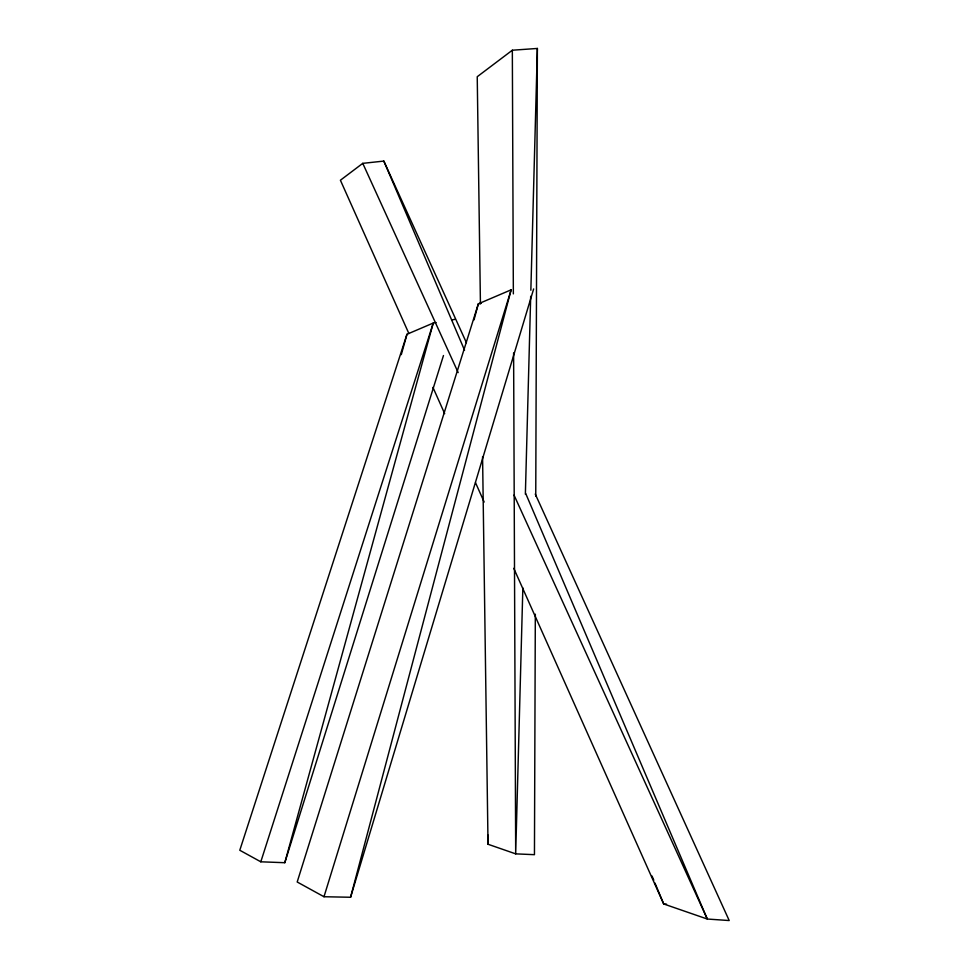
<?xml version="1.0" encoding="UTF-8"?>
<svg xmlns="http://www.w3.org/2000/svg" width="969" height="969" viewBox="0 0 969 969"><rect width="100%" height="100%" fill="white"/><g stroke="black" fill="none" stroke-linecap="round" stroke-linejoin="round"><path stroke-width="1.45" d="M535.324 614.176L534.452 854.682L515.69 853.859L488.025 844.253L482.574 456.702M535.748 496.189L537.371 48.45L512.335 50.218L477.232 76.721L480.43 303.794M488.025 844.253L488.182 835.181M522.848 587.904L515.69 853.859L513.606 352.91M525.368 494.214L530.697 296.272M530.855 290.228L537.371 48.45M350.584 897.258L511.135 289.828L478.335 303.83L297.192 881.996L323.985 896.737L350.584 897.258L533.653 288.932M474.011 319.903L478.335 303.83L481.157 303.358M260.806 861.804L433.252 323.052L406.968 334.269L239.791 850.261L260.806 861.804L284.801 862.713L433.252 323.052L436.123 322.568M401.287 354.654L406.968 334.269M323.985 896.737L511.135 289.828M284.801 862.713L443.475 355.526M466.416 342.699L383.833 161.084L362.769 163.349L340.41 180.234L408.882 333.542M451.905 319.891L454.776 319.395M666.527 904.162L663.692 903.956L513.776 568.331M362.769 163.349L458.167 372.581M514.018 495.086L707.297 919.036L729.209 920.55L535.251 494.045M432.949 387.406L444.674 413.654M475.525 482.707L484.161 502.039M383.833 161.084L464.551 350.221M525.683 493.463L707.297 919.036L663.692 903.956L654.959 883.013M652.04 876.037L653.796 880.215M512.335 50.218L513.352 293.886"/></g></svg>
